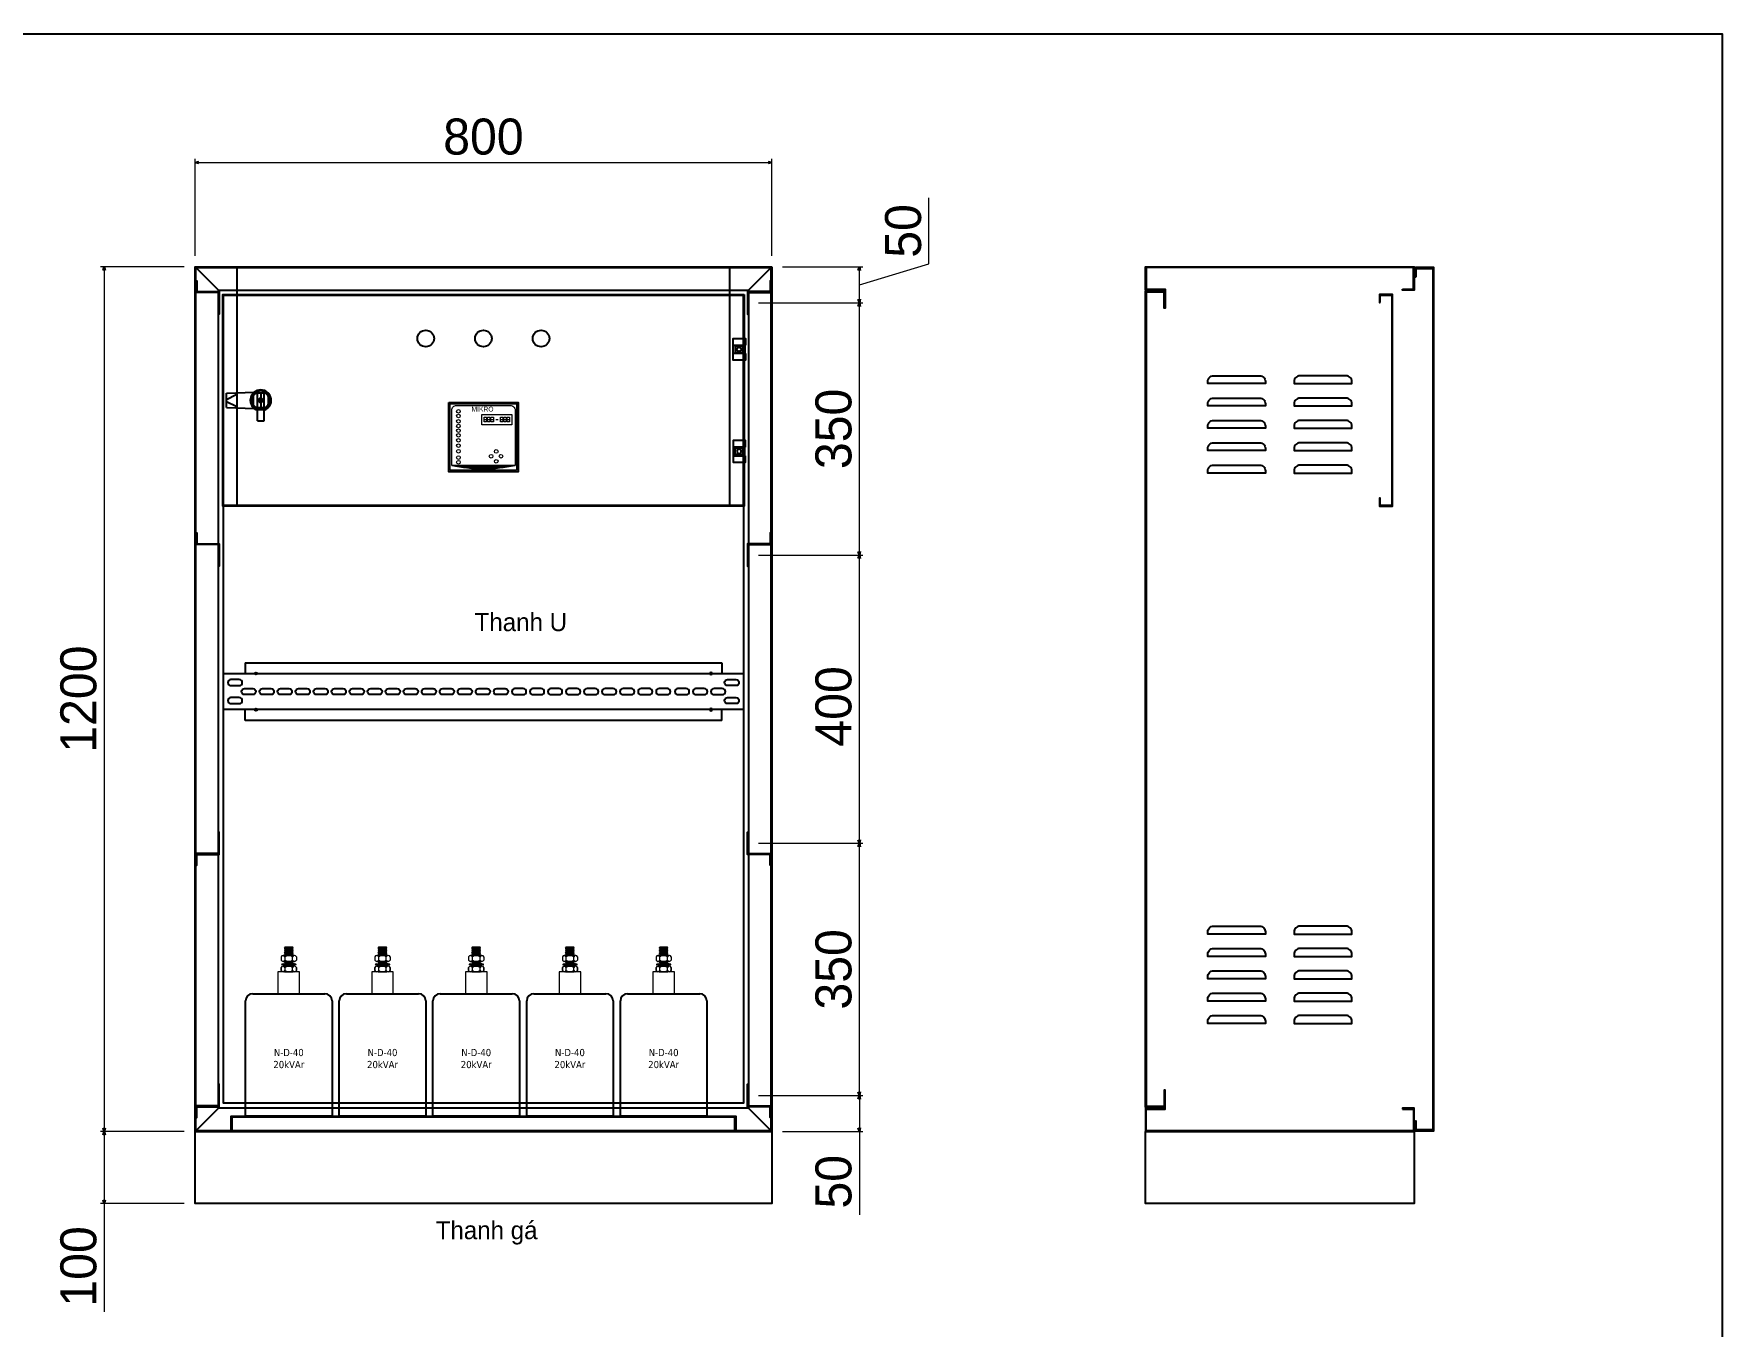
# Model space of a CAD drawing. Header units: millimetres. Extents: x 0 to 3953, y 0 to 2795.
# Drawn here: x 1611 to 3953, y 1002 to 2795 of the extents above; entities that cross this region are included whole.
import ezdxf

# ---------------------------------------------------------------- set-up
doc = ezdxf.new("R2010")
doc.units = ezdxf.units.MM
doc.layers.add('00', color=7, linetype='Continuous', lineweight=0)
doc.layers.add('CNC', color=7, linetype='Continuous')
doc.layers.add('HEATER', color=1, linetype='Continuous')
doc.styles.add('Arial', font='arial.ttf')
doc.dimstyles.new('CNC', dxfattribs={"dimtxt": 50, "dimasz": 5, "dimexe": 5, "dimexo": 15, "dimgap": 10, "dimtad": 1, "dimdec": 0, "dimtxsty": 'Standard', "dimblk": 'OPEN30', "dimcen": 10, "dimclrd": 5, "dimclre": 5, "dimclrt": 3, "dimazin": 3, "dimtfac": 1, "dimtdec": 0, "dimtmove": 0, "dimatfit": 3, "dimldrblk": 'ARCHTICK', "dimlwd": 9, "dimlwe": 9})

# ---------------------------------------------------------------- blocks, each defined once
blk = doc.blocks.new('*D4')
at = {"color": 5, "lineweight": 9, "ltscale": 3, "transparency": 16777216}
for p, q in [((1834.5, 2486.8), (1834.5, 2621.6)), ((1839.5, 2616.6), (2629.5, 2616.6)), ((2634.5, 2486.8), (2634.5, 2621.6))]:
    blk.add_line(p, q, dxfattribs=at)
at = {"color": 0, "linetype": 'ByBlock', "lineweight": -2}
for p, q in [((1834.5, 2616.6), (1839.5, 2617.9)), ((1839.5, 2615.2), (1834.5, 2616.6)), ((1834.5, 2616.6), (1839.5, 2616.6)), ((2629.5, 2617.9), (2634.5, 2616.6)), ((2634.5, 2616.6), (2629.5, 2615.2)), ((2634.5, 2616.6), (2629.5, 2616.6))]:
    blk.add_line(p, q, dxfattribs=at)
at = {"layer": 'Defpoints', "color": 0, "ltscale": 3, "transparency": 16777216}
for p in [(2634.5, 2616.6), (1834.5, 2471.8), (2634.5, 2471.8)]:
    blk.add_point(p, dxfattribs=at)
at = {"color": 3, "ltscale": 3, "transparency": 16777216, "insert": (2234.5, 2652.1), "char_height": 50, "attachment_point": 5}
blk.add_mtext('800', dxfattribs=at)
blk = doc.blocks.new('_ArchTick')
at = {"color": 0, "const_width": 0.15}
blk.add_lwpolyline([(-0.5, -0.5), (0.5, 0.5)], dxfattribs=at)
blk = doc.blocks.new('_Open30')
at = {"color": 0, "linetype": 'ByBlock', "lineweight": -2}
for p, q in [((-1, 0.27), (0, 0)), ((0, 0), (-1, -0.27)), ((0, 0), (-1, 0))]:
    blk.add_line(p, q, dxfattribs=at)
blk = doc.blocks.new('*D5')
at = {"color": 5, "lineweight": 9, "ltscale": 3, "transparency": 16777216}
for p, q in [((1819.5, 2471.8), (1703.4, 2471.8)), ((1708.4, 2466.8), (1708.4, 1276.8)), ((1819.5, 1271.8), (1703.4, 1271.8))]:
    blk.add_line(p, q, dxfattribs=at)
at = {"color": 0, "linetype": 'ByBlock', "lineweight": -2}
for p, q in [((1707.1, 2466.8), (1708.4, 2471.8)), ((1708.4, 2471.8), (1709.8, 2466.8)), ((1708.4, 2471.8), (1708.4, 2466.8)), ((1708.4, 1271.8), (1707.1, 1276.8)), ((1709.8, 1276.8), (1708.4, 1271.8)), ((1708.4, 1271.8), (1708.4, 1276.8))]:
    blk.add_line(p, q, dxfattribs=at)
at = {"layer": 'Defpoints', "color": 0, "ltscale": 3, "transparency": 16777216}
for p in [(1834.5, 2471.8), (1708.4, 1271.8), (1834.5, 1271.8)]:
    blk.add_point(p, dxfattribs=at)
at = {"color": 3, "ltscale": 3, "transparency": 16777216, "insert": (1672.9, 1871.8), "char_height": 50, "attachment_point": 5, "rotation": 90}
blk.add_mtext('1200', dxfattribs=at)
blk = doc.blocks.new('*D6')
at = {"color": 5, "lineweight": 9, "ltscale": 3, "transparency": 16777216}
for p, q in [((1819.5, 1271.8), (1703.4, 1271.8)), ((1708.4, 1266.8), (1708.4, 1176.8)), ((1819.5, 1171.8), (1703.4, 1171.8)), ((1708.4, 1171.8), (1708.4, 1021.8))]:
    blk.add_line(p, q, dxfattribs=at)
at = {"color": 0, "linetype": 'ByBlock', "lineweight": -2}
for p, q in [((1707.1, 1266.8), (1708.4, 1271.8)), ((1708.4, 1271.8), (1709.8, 1266.8)), ((1708.4, 1271.8), (1708.4, 1266.8)), ((1708.4, 1171.8), (1707.1, 1176.8)), ((1709.8, 1176.8), (1708.4, 1171.8)), ((1708.4, 1171.8), (1708.4, 1176.8))]:
    blk.add_line(p, q, dxfattribs=at)
at = {"layer": 'Defpoints', "color": 0, "ltscale": 3, "transparency": 16777216}
for p in [(1708.4, 1271.8), (1834.5, 1271.8), (1834.5, 1171.8)]:
    blk.add_point(p, dxfattribs=at)
at = {"color": 3, "ltscale": 3, "transparency": 16777216, "insert": (1672.9, 1084.6), "char_height": 50, "attachment_point": 5, "rotation": 90}
blk.add_mtext('100', dxfattribs=at)
blk = doc.blocks.new('A$C59F44CEA')
at = {"lineweight": 5}
h = blk.add_hatch(dxfattribs=at)
h.set_pattern_fill('STEEL', color=6, scale=0.666667, style=0)
h.set_pattern_definition([(45, (2071.339, -1105.2871), (-1.4967094, 1.4967094), []), (45, (2071.339, -1104.2288), (-1.4967094, 1.4967094), [])])
edge = h.paths.add_edge_path()
edge.add_line((92, 8.6), (4, 8.6))
edge.add_arc((48, 216.5), 212.5, 258.0479, 281.9521)
at = {"color": 6, "lineweight": 5}
for p, q in [((49.1, 75.8), (52.4, 75.8)), ((49.1, 69.2), (49.1, 75.8)), ((49.1, 72.5), (52.4, 72.5)), ((52.4, 75.8), (52.4, 69.2)), ((53.8, 69.2), (53.8, 75.8)), ((53.8, 75.8), (57.1, 75.8)), ((53.8, 72.5), (57.1, 72.5)), ((57.1, 75.8), (57.1, 69.2)), ((58.4, 75.8), (61.8, 75.8)), ((58.4, 69.2), (58.4, 75.8)), ((58.4, 72.5), (61.8, 72.5)), ((61.8, 75.8), (61.8, 69.2)), ((65.1, 72.5), (68.5, 72.5)), ((71.5, 69.2), (71.5, 75.8)), ((71.5, 75.8), (74.8, 75.8)), ((71.5, 72.5), (74.8, 72.5)), ((74.8, 75.8), (74.8, 69.2)), ((76.2, 75.8), (79.5, 75.8)), ((76.2, 69.2), (76.2, 75.8)), ((76.2, 72.5), (79.5, 72.5)), ((79.5, 75.8), (79.5, 69.2)), ((80.8, 69.2), (80.8, 75.8)), ((80.8, 75.8), (84.2, 75.8)), ((80.8, 72.5), (84.2, 72.5)), ((84.2, 75.8), (84.2, 69.2)), ((52.4, 69.2), (49.1, 69.2)), ((57.1, 69.2), (53.8, 69.2)), ((61.8, 69.2), (58.4, 69.2)), ((74.8, 69.2), (71.5, 69.2)), ((79.5, 69.2), (76.2, 69.2)), ((84.2, 69.2), (80.8, 69.2)), ((92, 8.6), (4, 8.6))]:
    blk.add_line(p, q, dxfattribs=at)
at = {"color": 6}
blk.add_lwpolyline([(0, 96), (96, 96), (96, 0), (0, 0)], close=True, dxfattribs=at)
at = {"color": 2, "lineweight": 5, "ltscale": 0.3}
blk.add_lwpolyline([(2, 94), (94, 94), (94, 2), (2, 2)], close=True, dxfattribs=at)
at = {"color": 6, "lineweight": 5}
blk.add_lwpolyline([(4, 8.6), (4, 85.3, -0.414214), (10.7, 92), (85.3, 92, -0.414214), (92, 85.3), (92, 8.6)], format="xyb", dxfattribs=at)
blk.add_lwpolyline([(45.7, 79.2), (87.6, 79.2), (87.6, 65), (45.7, 65)], close=True, dxfattribs=at)
blk.add_lwpolyline([(45.7, 79.2), (87.6, 79.2), (87.6, 65), (45.7, 65)], close=True, dxfattribs=at)
for centre in [(13.3, 83.7), (13.3, 83.7), (13.3, 77.3), (13.3, 77.3), (13.3, 69.9), (13.3, 69.9), (13.3, 63.4), (13.3, 63.4), (13.3, 57), (13.3, 57), (13.3, 50.5), (13.3, 50.5), (13.3, 43.6), (13.3, 43.6), (13.3, 36.2), (13.3, 36.2), (13.3, 28.4), (13.3, 28.4), (58.6, 21.5), (58.6, 21.5), (65.8, 28.1), (65.8, 28.1), (72.3, 21.5), (72.3, 21.5), (13.3, 19.6), (13.3, 19.6), (13.3, 13.1), (13.3, 13.1), (65.8, 14.4), (65.8, 14.4)]:
    blk.add_circle(centre, 2.5, dxfattribs=at)
blk.add_arc((48, 216.5), 212.5, 258.0479, 281.9521, dxfattribs=at)
at = {"color": 6, "lineweight": 5, "insert": (28.9, 90.2), "char_height": 6.667, "width": 420.789, "attachment_point": 1}
blk.add_mtext('{\\f.VnArialH|b0|i0|c0|p34;\\H1x; mIKRO\\Ftxt.shx|c0;}', dxfattribs=at)
blk = doc.blocks.new('HL003-2-2')
at = {"color": 1}
for p, q in [((15, 21), (15, 12)), ((15, -9), (15, 0)), ((16, 12), (17, 12)), ((16, 0), (17, 0))]:
    blk.add_line(p, q, dxfattribs=at)
blk.add_lwpolyline([(17, 0), (17, -9), (0, -9), (0, 21), (17, 21), (17, 12)], dxfattribs=at)
blk.add_lwpolyline([(0, 12), (16, 12), (16, 0), (0, 0)], close=True, dxfattribs=at)
blk.add_circle((8, 6), 3, dxfattribs=at)
blk = doc.blocks.new('A$C6D805BE1')
at = {"lineweight": 5}
h = blk.add_hatch(dxfattribs=at)
h.set_pattern_fill('ANSI31', color=74, scale=20, style=0)
h.set_pattern_definition([(45, (-1014.0405, -765.758), (-1.767767, 1.767767), [])])
h.paths.add_polyline_path([(69.6, 211), (67.8, 211.5), (65.5, 211.5), (52.3, 211.5), (50.3, 211, 0.727937), (50.3, 210), (52.3, 209.5), (54.5, 209.5), (67.8, 209.5), (69.6, 210, 1)])
at = {"color": 74, "lineweight": 5}
for p, q in [((52.3, 211.5), (50.4, 211)), ((52.3, 211.5), (67.8, 211.5)), ((52.3, 211.5), (54.5, 211.5)), ((55, 233), (54, 234)), ((55, 231), (54, 232)), ((55, 229), (54, 230)), ((55, 229), (54, 230)), ((55, 227), (54, 228)), ((55, 227), (54, 228)), ((55, 225), (54, 226)), ((55, 223), (54, 224)), ((55, 212.5), (54, 213.5)), ((54, 211.5), (54, 211.5)), ((54, 211.5), (54, 211.5)), ((65, 233), (55, 233)), ((65, 231), (55, 231)), ((65, 229), (55, 229)), ((65, 229), (55, 229)), ((65, 227), (55, 227)), ((65, 227), (55, 227)), ((65, 225), (55, 225)), ((65, 223), (55, 223)), ((55, 214.5), (55, 214.9)), ((65, 214.5), (55, 214.5)), ((65, 212.5), (55, 212.5)), ((65, 233), (66, 234)), ((65, 231), (66, 232)), ((65, 229), (66, 230)), ((65, 229), (66, 230)), ((65, 227), (66, 228)), ((65, 227), (66, 228)), ((65, 225), (66, 226)), ((65, 223), (66, 224)), ((65, 214.5), (65, 214.9)), ((65, 212.5), (66, 213.5)), ((67.8, 211.5), (65.5, 211.5)), ((66, 211.5), (66, 211.5)), ((66, 211.5), (66, 211.5)), ((69.6, 211), (67.8, 211.5)), ((75, 200.5), (45, 200.5)), ((45, 200.5), (45, 170)), ((45, 200.5), (45, 170)), ((45, 200.5), (45, 170)), ((49.5, 202.4), (49.5, 206.6)), ((52.3, 209.5), (50.4, 210)), ((67.8, 209.5), (52.3, 209.5)), ((54.5, 209.5), (52.3, 209.5)), ((55, 208.5), (54, 209.5)), ((55, 208.5), (55, 206.8)), ((65, 208.5), (55, 208.5)), ((65, 208.5), (55, 208.5)), ((55, 202.2), (55, 200.5)), ((65, 208.5), (66, 209.5)), ((65, 208.5), (66, 209.5)), ((65, 208.5), (65, 206.8)), ((65, 202.2), (65, 200.5)), ((67.8, 209.5), (65.5, 209.5)), ((69.6, 210), (67.8, 209.5)), ((70.5, 202.4), (70.5, 206.6)), ((75, 170), (75, 200.5)), ((75, 170), (75, 200.5)), ((75, 170), (75, 200.5)), ((75, 170), (75, 198.5)), ((75, 170), (75, 198.5)), ((75, 170), (75, 198.5)), ((60, 170), (75, 170)), ((60, 170), (75, 170)), ((60, 170), (75, 170))]:
    blk.add_line(p, q, dxfattribs=at)
at = {"color": 74}
for p, q in [((10, 170), (110, 170)), ((10, 170), (110, 170)), ((0, 0), (0, 160)), ((120, 160), (120, 0)), ((120, 0), (0, 0))]:
    blk.add_line(p, q, dxfattribs=at)
at = {"color": 74, "lineweight": 5}
for centre, start, end in [((50.5, 210.5), 102.246, 257.754), ((69.6, 210.5), 270, 90)]:
    blk.add_arc(centre, 0.5, start, end, dxfattribs=at)
at = {"color": 74}
for centre, start, end in [((10, 160), 90, 180), ((110, 160), 0, 90)]:
    blk.add_arc(centre, 10, start, end, dxfattribs=at)
at = {"layer": '00', "color": 74, "lineweight": 5}
for p, q in [((54, 234), (55, 235)), ((55, 235), (65, 235)), ((66, 234), (65, 235)), ((49.5, 221.1), (49.5, 216.8)), ((52, 222.9), (66, 222.9)), ((68, 222.9), (52, 222.9)), ((68, 214.9), (52, 214.9)), ((54, 232), (55, 233)), ((54, 230), (55, 231)), ((54, 230), (55, 231)), ((54, 228), (55, 229)), ((54, 228), (55, 229)), ((54, 226), (55, 227)), ((54, 224), (55, 225)), ((54, 213.5), (55, 214.5)), ((54, 211.5), (55, 212.5)), ((54, 211.5), (55, 212.5)), ((54.8, 216.8), (54.8, 221.1)), ((55, 233), (65, 233)), ((55, 231), (65, 231)), ((55, 231), (65, 231)), ((55, 229), (65, 229)), ((55, 229), (65, 229)), ((55, 227), (65, 227)), ((55, 225), (65, 225)), ((55, 214.5), (65, 214.5)), ((55, 212.5), (65, 212.5)), ((55, 212.5), (65, 212.5)), ((66, 232), (65, 233)), ((66, 230), (65, 231)), ((66, 230), (65, 231)), ((66, 228), (65, 229)), ((66, 228), (65, 229)), ((66, 226), (65, 227)), ((66, 224), (65, 225)), ((66, 213.5), (65, 214.5)), ((66, 211.5), (65, 212.5)), ((66, 211.5), (65, 212.5)), ((65.3, 216.8), (65.3, 221.1)), ((66, 222.9), (66, 224)), ((70.5, 221.1), (70.5, 216.8)), ((49.5, 206.6), (49.5, 202.4)), ((49.5, 202.4), (49.5, 206.6)), ((68, 208.5), (52, 208.5)), ((52, 208.5), (66, 208.5)), ((68, 200.5), (52, 200.5)), ((68, 200.5), (52, 200.5)), ((54, 200.5), (66, 200.5)), ((54.8, 202.4), (54.8, 206.6)), ((55, 208.5), (65, 208.5)), ((65.3, 202.4), (65.3, 206.6)), ((70.5, 206.6), (70.5, 202.4)), ((70.5, 202.4), (70.5, 206.6))]:
    blk.add_line(p, q, dxfattribs=at)
for centre, radius, start, end in [((52.1, 220.2), 2.77, 18.8098, 161.1902), ((52.1, 217.7), 2.77, 198.8098, 341.1902), ((60, 214.6), 8.28, 50.6699, 129.3301), ((60, 223.2), 8.28, 230.6699, 309.3301), ((67.9, 220.2), 2.77, 18.8098, 161.1902), ((67.9, 217.7), 2.77, 198.8098, 341.1902), ((52.1, 205.7), 2.77, 18.8098, 161.1902), ((52.1, 203.3), 2.77, 198.8098, 341.1902), ((52.1, 203.3), 2.77, 198.8098, 341.1902), ((60, 200.2), 8.28, 50.6699, 129.3301), ((60, 208.8), 8.28, 230.6699, 309.3301), ((60, 208.8), 8.28, 230.6699, 309.3301), ((67.9, 205.7), 2.77, 18.8098, 161.1902), ((67.9, 203.3), 2.77, 198.8098, 341.1902), ((67.9, 203.3), 2.77, 198.8098, 341.1902)]:
    blk.add_arc(centre, radius, start, end, dxfattribs=at)
at = {"color": 74, "insert": (60, 80), "char_height": 10, "width": 200, "attachment_point": 5}
blk.add_mtext('{\\fTahoma|b0|i0|c0|p34;N-D-40\\P20kVAr}', dxfattribs=at)
blk = doc.blocks.new('*D12')
at = {"color": 5, "lineweight": 9, "ltscale": 3, "transparency": 16777216}
for p, q in [((2615.9, 1321.8), (2761, 1321.8)), ((2756, 1316.8), (2756, 1276.8)), ((2649.5, 1271.8), (2761, 1271.8)), ((2756, 1271.8), (2756, 1156.4))]:
    blk.add_line(p, q, dxfattribs=at)
at = {"color": 0, "linetype": 'ByBlock', "lineweight": -2}
for p, q in [((2754.6, 1316.8), (2756, 1321.8)), ((2756, 1321.8), (2757.3, 1316.8)), ((2756, 1321.8), (2756, 1316.8)), ((2756, 1271.8), (2754.6, 1276.8)), ((2757.3, 1276.8), (2756, 1271.8)), ((2756, 1271.8), (2756, 1276.8))]:
    blk.add_line(p, q, dxfattribs=at)
at = {"layer": 'Defpoints', "color": 0, "ltscale": 3, "transparency": 16777216}
for p in [(2600.9, 1321.8), (2756, 1321.8), (2634.5, 1271.8)]:
    blk.add_point(p, dxfattribs=at)
at = {"color": 3, "ltscale": 3, "transparency": 16777216, "insert": (2720.4, 1202.1), "char_height": 50, "attachment_point": 5, "rotation": 90}
blk.add_mtext('50', dxfattribs=at)
blk = doc.blocks.new('*D13')
at = {"color": 5, "lineweight": 9, "ltscale": 3, "transparency": 16777216}
for p, q in [((2615.9, 1671.8), (2761, 1671.8)), ((2756, 1326.8), (2756, 1666.8)), ((2615.9, 1321.8), (2761, 1321.8))]:
    blk.add_line(p, q, dxfattribs=at)
at = {"color": 0, "linetype": 'ByBlock', "lineweight": -2}
for p, q in [((2754.6, 1666.8), (2756, 1671.8)), ((2756, 1671.8), (2757.3, 1666.8)), ((2756, 1671.8), (2756, 1666.8)), ((2756, 1321.8), (2754.6, 1326.8)), ((2757.3, 1326.8), (2756, 1321.8)), ((2756, 1321.8), (2756, 1326.8))]:
    blk.add_line(p, q, dxfattribs=at)
at = {"layer": 'Defpoints', "color": 0, "ltscale": 3, "transparency": 16777216}
for p in [(2600.9, 1671.8), (2756, 1671.8), (2600.9, 1321.8)]:
    blk.add_point(p, dxfattribs=at)
at = {"color": 3, "ltscale": 3, "transparency": 16777216, "insert": (2720.4, 1496.8), "char_height": 50, "attachment_point": 5, "rotation": 90}
blk.add_mtext('350', dxfattribs=at)
blk = doc.blocks.new('*D14')
at = {"color": 5, "lineweight": 9, "ltscale": 3, "transparency": 16777216}
for p, q in [((2615.9, 2071.8), (2761, 2071.8)), ((2756, 1676.8), (2756, 2066.8)), ((2615.9, 1671.8), (2761, 1671.8))]:
    blk.add_line(p, q, dxfattribs=at)
at = {"color": 0, "linetype": 'ByBlock', "lineweight": -2}
for p, q in [((2754.6, 2066.8), (2756, 2071.8)), ((2756, 2071.8), (2757.3, 2066.8)), ((2756, 2071.8), (2756, 2066.8)), ((2756, 1671.8), (2754.6, 1676.8)), ((2757.3, 1676.8), (2756, 1671.8)), ((2756, 1671.8), (2756, 1676.8))]:
    blk.add_line(p, q, dxfattribs=at)
at = {"layer": 'Defpoints', "color": 0, "ltscale": 3, "transparency": 16777216}
for p in [(2600.9, 2071.8), (2756, 2071.8), (2600.9, 1671.8)]:
    blk.add_point(p, dxfattribs=at)
at = {"color": 3, "ltscale": 3, "transparency": 16777216, "insert": (2720.4, 1861.7), "char_height": 50, "attachment_point": 5, "rotation": 90}
blk.add_mtext('400', dxfattribs=at)
blk = doc.blocks.new('*D15')
at = {"color": 5, "lineweight": 9, "ltscale": 3, "transparency": 16777216}
for p, q in [((2615.9, 2421.8), (2761, 2421.8)), ((2756, 2076.8), (2756, 2416.8)), ((2615.9, 2071.8), (2761, 2071.8))]:
    blk.add_line(p, q, dxfattribs=at)
at = {"color": 0, "linetype": 'ByBlock', "lineweight": -2}
for p, q in [((2754.6, 2416.8), (2756, 2421.8)), ((2756, 2421.8), (2757.3, 2416.8)), ((2756, 2421.8), (2756, 2416.8)), ((2756, 2071.8), (2754.6, 2076.8)), ((2757.3, 2076.8), (2756, 2071.8)), ((2756, 2071.8), (2756, 2076.8))]:
    blk.add_line(p, q, dxfattribs=at)
at = {"layer": 'Defpoints', "color": 0, "ltscale": 3, "transparency": 16777216}
for p in [(2600.9, 2421.8), (2756, 2421.8), (2600.9, 2071.8)]:
    blk.add_point(p, dxfattribs=at)
at = {"color": 3, "ltscale": 3, "transparency": 16777216, "insert": (2720.4, 2246.8), "char_height": 50, "attachment_point": 5, "rotation": 90}
blk.add_mtext('350', dxfattribs=at)
blk = doc.blocks.new('*D16')
at = {"color": 5, "lineweight": 9, "ltscale": 3, "transparency": 16777216}
for p, q in [((2852.6, 2475.8), (2852.6, 2567.2)), ((2649.5, 2471.8), (2761, 2471.8)), ((2756, 2446.8), (2852.6, 2475.8)), ((2756, 2426.8), (2756, 2466.8)), ((2615.9, 2421.8), (2761, 2421.8))]:
    blk.add_line(p, q, dxfattribs=at)
at = {"color": 0, "linetype": 'ByBlock', "lineweight": -2}
for p, q in [((2754.6, 2466.8), (2756, 2471.8)), ((2756, 2471.8), (2757.3, 2466.8)), ((2756, 2471.8), (2756, 2466.8)), ((2756, 2421.8), (2754.6, 2426.8)), ((2757.3, 2426.8), (2756, 2421.8)), ((2756, 2421.8), (2756, 2426.8))]:
    blk.add_line(p, q, dxfattribs=at)
at = {"layer": 'Defpoints', "color": 0, "ltscale": 3, "transparency": 16777216}
for p in [(2634.5, 2471.8), (2756, 2471.8), (2600.9, 2421.8)]:
    blk.add_point(p, dxfattribs=at)
at = {"color": 3, "ltscale": 3, "transparency": 16777216, "insert": (2817, 2521.5), "char_height": 50, "attachment_point": 5, "rotation": 90}
blk.add_mtext('50', dxfattribs=at)
blk = doc.blocks.new('SDGFGHGHG')
at = {"layer": 'HEATER'}
for p, q in [((860892.9, 570780.5), (860931.6, 570782)), ((860892.9, 570760.5), (860892.9, 570780.5)), ((860892.9, 570771.9), (860906.3, 570778.7)), ((860892.9, 570769.1), (860906.3, 570762.4)), ((860935.9, 570742), (860935.9, 570784.3)), ((860937.5, 570771.3), (860939.5, 570771.3)), ((860937.5, 570769.8), (860939.5, 570769.8)), ((860939.5, 570773.5), (860939.5, 570771.3)), ((860939.5, 570769.8), (860939.5, 570767.6)), ((860941.3, 570773.5), (860941.3, 570771.3)), ((860941.3, 570771.3), (860943.4, 570771.3)), ((860941.3, 570769.8), (860941.3, 570767.6)), ((860941.3, 570769.8), (860943.4, 570769.8)), ((860944.9, 570742), (860944.9, 570784.3)), ((860892.9, 570760.5), (860931.6, 570759.1)), ((860935.9, 570742), (860944.9, 570742))]:
    blk.add_line(p, q, dxfattribs=at)
blk.add_circle((860940.4, 570770.5), 3.08, dxfattribs=at)
blk.add_arc((860940.4, 570770.5), 14.5, 288.08, 251.92, dxfattribs=at)
blk = doc.blocks.new('SĐFHGGH')
at = {"layer": 'HEATER'}
for points in [[(860943.4, 570717), (860943.4, 570718.4), (860937.4, 570718.4), (860937.4, 570717)], [(860928.8, 570702.4), (860927.4, 570702.4), (860927.4, 570708.4), (860928.8, 570708.4)], [(860952.1, 570702.4), (860953.4, 570702.4), (860953.4, 570708.4), (860952.1, 570708.4)], [(860943.4, 570693.8), (860943.4, 570692.4), (860937.4, 570692.4), (860937.4, 570693.8)]]:
    blk.add_lwpolyline(points, dxfattribs=at)
for start, end in [(104.4775, 165.5225), (194.4775, 255.5225), (14.4775, 75.5225), (284.4775, 345.5225)]:
    blk.add_arc((860940.4, 570705.4), 12, start, end, dxfattribs=at)
blk = doc.blocks.new('MS722')
for name, p in [('SDGFGHGHG', (-860940.4, -570770.5)), ('SĐFHGGH', (-860940.4, -570705.4))]:
    blk.add_blockref(name, p)
blk = doc.blocks.new('KHUNG CHUẨN')
at = {"color": 7}
blk.add_lwpolyline([(16919.2, -26555.2), (19889.2, -26555.2), (19889.2, -28655.2), (16919.2, -28655.2)], close=True, dxfattribs=at)
at = {"color": 3, "style": 'Arial'}
for tag, p in [('#01', (17055.6, -28580.1)), ('#02', (17431.4, -28580.1)), ('#03', (18030.6, -28580.1)), ('#08', (18751.7, -28580.1)), ('#10', (19064.8, -28580.1)), ('#04', (17024.8, -28634.6)), ('#05', (17308.5, -28633)), ('#06', (17632.7, -28633.7)), ('#07', (18002, -28634.7)), ('#09', (18753.8, -28632.6)), ('#11', (19060.3, -28625.7)), ('#12', (19806.5, -28628.9))]:
    blk.add_attdef(tag, p, '', height=20, dxfattribs=at)
blk = doc.blocks.new('ovan8.5x20')
at = {"layer": 'CNC', "color": 2, "lineweight": -3}
for p, q in [((5.7, 4.2), (-5.8, 4.2)), ((-5.8, -4.2), (5.7, -4.2))]:
    blk.add_line(p, q, dxfattribs=at)
for centre, start, end in [((-5.8, 0), 90, 270), ((5.7, 0), 270, 90)]:
    blk.add_arc(centre, 4.25, start, end, dxfattribs=at)
blk = doc.blocks.new('f3daunguoc')
at = {"layer": 'CNC', "color": 2, "lineweight": -3}
blk.add_circle((0, 0), 1.5, dxfattribs=at)

msp = doc.modelspace()

# ---------------------------------------------------------------- linework, layer by layer
at = {"ltscale": 3}
for p, q in [((1835.7, 2470.6), (1866.9, 2439.4)), ((2602.1, 2439.4), (2634.5, 2471.8)), ((1925.6, 2296.7), (1925.6, 2276.2)), ((1866.9, 1304.2), (1834.5, 1271.8)), ((2602.1, 1304.2), (2634.5, 1271.8))]:
    msp.add_line(p, q, dxfattribs=at)
at = {"color": 7}
for p, q in [((1903.9, 1922.3), (2565.1, 1922.3)), ((1903.9, 1922.3), (1903.9, 1907.3)), ((2565.1, 1922.3), (2565.1, 1907.3)), ((1873.9, 1907.3), (2595.1, 1907.3)), ((1873.9, 1857.3), (1873.9, 1907.3)), ((2595.1, 1907.3), (2595.1, 1857.3)), ((2595.1, 1857.3), (1873.9, 1857.3)), ((1903.9, 1842.3), (1903.9, 1857.3)), ((2565.1, 1842.3), (2565.1, 1857.3)), ((2565.1, 1842.3), (1903.9, 1842.3))]:
    msp.add_line(p, q, dxfattribs=at)
at = {"ltscale": 3}
for points in [[(2634.5, 2471.8), (2634.5, 1271.8), (1834.5, 1271.8), (1834.5, 2471.8)], [(2633.3, 2470.6), (2633.3, 1273), (1835.7, 1273), (1835.7, 2470.6)], [(2602.1, 2439.4), (2602.1, 1304.2), (1866.9, 1304.2), (1866.9, 2439.4)], [(1834.5, 1271.8), (2634.5, 1271.8), (2634.5, 1171.8), (1834.5, 1171.8)], [(3152.8, 1271.8), (3525.8, 1271.8), (3525.8, 1171.8), (3152.8, 1171.8)]]:
    msp.add_lwpolyline(points, close=True, dxfattribs=at)
at = {"color": 3, "ltscale": 3}
msp.add_lwpolyline([(2575.9, 2471.8), (2575.9, 2139.4), (1893.1, 2139.4), (1893.1, 2471.8)], close=True, dxfattribs=at)
at = {"color": 7}
for points in [[(3509.6, 2440.6), (3524.6, 2440.6), (3524.6, 2470.6), (3154, 2470.6), (3154, 2440.6), (3180.2, 2440.6), (3180.2, 2414.4), (3179, 2414.4), (3179, 2439.4), (3152.8, 2439.4), (3152.8, 2471.8), (3525.8, 2471.8), (3525.8, 2439.4), (3509.6, 2439.4)], [(3528.6, 2457.6), (3528.6, 2469.6), (3551.6, 2469.6), (3551.6, 1274), (3528.6, 1274), (3528.6, 1286), (3527.4, 1286), (3527.4, 1272.8), (3552.8, 1272.8), (3552.8, 2470.8), (3527.4, 2470.8), (3527.4, 2457.6)], [(3509.6, 1303), (3524.6, 1303), (3524.6, 1273), (3154, 1273), (3154, 1303), (3180.2, 1303), (3180.2, 1329.2), (3179, 1329.2), (3179, 1304.2), (3152.8, 1304.2), (3152.8, 1271.8), (3525.8, 1271.8), (3525.8, 1304.2), (3509.6, 1304.2)]]:
    msp.add_lwpolyline(points, close=True, dxfattribs=at)
at = {"color": 8}
for points in [[(1866.9, 2406.2), (1866.9, 2436.2), (1835.7, 2436.2), (1835.7, 2452.4), (1836.9, 2452.4), (1836.9, 2437.4), (1868.1, 2437.4), (1868.1, 2406.2)], [(2602.1, 2406.2), (2602.1, 2436.2), (2633.3, 2436.2), (2633.3, 2452.4), (2632.1, 2452.4), (2632.1, 2437.4), (2600.9, 2437.4), (2600.9, 2406.2)], [(1866.9, 2056.2), (1866.9, 2086.2), (1835.7, 2086.2), (1835.7, 2102.4), (1836.9, 2102.4), (1836.9, 2087.4), (1868.1, 2087.4), (1868.1, 2056.2)], [(2602.1, 2056.2), (2602.1, 2086.2), (2633.3, 2086.2), (2633.3, 2102.4), (2632.1, 2102.4), (2632.1, 2087.4), (2600.9, 2087.4), (2600.9, 2056.2)], [(1866.9, 1687.4), (1866.9, 1657.4), (1835.7, 1657.4), (1835.7, 1641.2), (1836.9, 1641.2), (1836.9, 1656.2), (1868.1, 1656.2), (1868.1, 1687.4)], [(2602.1, 1687.4), (2602.1, 1657.4), (2633.3, 1657.4), (2633.3, 1641.2), (2632.1, 1641.2), (2632.1, 1656.2), (2600.9, 1656.2), (2600.9, 1687.4)], [(1866.9, 1337.4), (1866.9, 1307.4), (1835.7, 1307.4), (1835.7, 1291.2), (1836.9, 1291.2), (1836.9, 1306.2), (1868.1, 1306.2), (1868.1, 1337.4)], [(2602.1, 1337.4), (2602.1, 1307.4), (2633.3, 1307.4), (2633.3, 1291.2), (2632.1, 1291.2), (2632.1, 1306.2), (2600.9, 1306.2), (2600.9, 1337.4)]]:
    msp.add_lwpolyline(points, close=True, dxfattribs=at)
msp.add_lwpolyline([(3178, 2436.7), (3154, 2436.7), (3154, 1306.9), (3178, 1306.9), (3178, 1305.7), (3152.8, 1305.7), (3152.8, 2437.9), (3178, 2437.9)], close=True)
at = {"color": 6, "ltscale": 3}
for points in [[(2596.1, 2433.4), (2596.1, 2139.4), (1872.9, 2139.4), (1872.9, 2433.4)], [(2594.9, 2432.2), (2594.9, 2140.6), (1874.1, 2140.6), (1874.1, 2432.2)]]:
    msp.add_lwpolyline(points, close=True, dxfattribs=at)
at = {"color": 4, "ltscale": 3}
msp.add_lwpolyline([(2595.1, 2432.4), (2595.1, 1311.2), (1873.9, 1311.2), (1873.9, 2432.4)], close=True, dxfattribs=at)
at = {"color": 6}
msp.add_lwpolyline([(3478.6, 2422.2), (3478.6, 2432.2), (3494.6, 2432.2), (3494.6, 2140.6), (3478.6, 2140.6), (3478.6, 2150.6), (3477.4, 2150.6), (3477.4, 2139.4), (3495.8, 2139.4), (3495.8, 2433.4), (3477.4, 2433.4), (3477.4, 2422.2)], close=True, dxfattribs=at)
at = {"color": 2}
for points in [[(2594.6, 2361.7), (2583.6, 2361.7), (2583.6, 2352.7), (2594.6, 2352.7)], [(2594.6, 2211.1), (2583.6, 2211.1), (2583.6, 2220.1), (2594.6, 2220.1)]]:
    msp.add_lwpolyline(points, close=True, dxfattribs=at)
for points in [[(3247.3, 2320.6), (3311.3, 2320.6, -0.414214), (3319.3, 2312.6), (3319.3, 2309.6), (3239.3, 2309.6), (3239.3, 2312.6, -0.414214)], [(3431.3, 2320.6), (3367.3, 2320.6, 0.414214), (3359.3, 2312.6), (3359.3, 2309.6), (3439.3, 2309.6), (3439.3, 2312.6, 0.414214)], [(3247.3, 2289.6), (3311.3, 2289.6, -0.414214), (3319.3, 2281.6), (3319.3, 2278.6), (3239.3, 2278.6), (3239.3, 2281.6, -0.414214)], [(3431.3, 2289.6), (3367.3, 2289.6, 0.414214), (3359.3, 2281.6), (3359.3, 2278.6), (3439.3, 2278.6), (3439.3, 2281.6, 0.414214)], [(3247.3, 2258.6), (3311.3, 2258.6, -0.414214), (3319.3, 2250.6), (3319.3, 2247.6), (3239.3, 2247.6), (3239.3, 2250.6, -0.414214)], [(3431.3, 2258.6), (3367.3, 2258.6, 0.414214), (3359.3, 2250.6), (3359.3, 2247.6), (3439.3, 2247.6), (3439.3, 2250.6, 0.414214)], [(3247.3, 2227.6), (3311.3, 2227.6, -0.414214), (3319.3, 2219.6), (3319.3, 2216.6), (3239.3, 2216.6), (3239.3, 2219.6, -0.414214)], [(3431.3, 2227.6), (3367.3, 2227.6, 0.414214), (3359.3, 2219.6), (3359.3, 2216.6), (3439.3, 2216.6), (3439.3, 2219.6, 0.414214)], [(3247.3, 2196.6), (3311.3, 2196.6, -0.414214), (3319.3, 2188.6), (3319.3, 2185.6), (3239.3, 2185.6), (3239.3, 2188.6, -0.414214)], [(3431.3, 2196.6), (3367.3, 2196.6, 0.414214), (3359.3, 2188.6), (3359.3, 2185.6), (3439.3, 2185.6), (3439.3, 2188.6, 0.414214)], [(3247.3, 1556.8), (3311.3, 1556.8, -0.414214), (3319.3, 1548.8), (3319.3, 1545.8), (3239.3, 1545.8), (3239.3, 1548.8, -0.414214)], [(3431.3, 1556.8), (3367.3, 1556.8, 0.414214), (3359.3, 1548.8), (3359.3, 1545.8), (3439.3, 1545.8), (3439.3, 1548.8, 0.414214)], [(3247.3, 1525.8), (3311.3, 1525.8, -0.414214), (3319.3, 1517.8), (3319.3, 1514.8), (3239.3, 1514.8), (3239.3, 1517.8, -0.414214)], [(3431.3, 1525.8), (3367.3, 1525.8, 0.414214), (3359.3, 1517.8), (3359.3, 1514.8), (3439.3, 1514.8), (3439.3, 1517.8, 0.414214)], [(3247.3, 1494.8), (3311.3, 1494.8, -0.414214), (3319.3, 1486.8), (3319.3, 1483.8), (3239.3, 1483.8), (3239.3, 1486.8, -0.414214)], [(3431.3, 1494.8), (3367.3, 1494.8, 0.414214), (3359.3, 1486.8), (3359.3, 1483.8), (3439.3, 1483.8), (3439.3, 1486.8, 0.414214)], [(3247.3, 1463.8), (3311.3, 1463.8, -0.414214), (3319.3, 1455.8), (3319.3, 1452.8), (3239.3, 1452.8), (3239.3, 1455.8, -0.414214)], [(3431.3, 1463.8), (3367.3, 1463.8, 0.414214), (3359.3, 1455.8), (3359.3, 1452.8), (3439.3, 1452.8), (3439.3, 1455.8, 0.414214)], [(3247.3, 1432.8), (3311.3, 1432.8, -0.414214), (3319.3, 1424.8), (3319.3, 1421.8), (3239.3, 1421.8), (3239.3, 1424.8, -0.414214)], [(3431.3, 1432.8), (3367.3, 1432.8, 0.414214), (3359.3, 1424.8), (3359.3, 1421.8), (3439.3, 1421.8), (3439.3, 1424.8, 0.414214)]]:
    msp.add_lwpolyline(points, format="xyb", close=True, dxfattribs=at)
at = {"color": 2, "ltscale": 3}
msp.add_lwpolyline([(1915.4, 2296.7), (1935.9, 2296.7), (1935.9, 2276.2), (1915.4, 2276.2)], close=True, dxfattribs=at)
at = {"color": 1}
msp.add_lwpolyline([(2583.4, 1273), (2583.4, 1291.8), (1885.6, 1291.8), (1885.6, 1273), (1884.4, 1273), (1884.4, 1293), (2584.6, 1293), (2584.6, 1273)], close=True, dxfattribs=at)
at = {"color": 2, "ltscale": 3}
for centre in [(2154.5, 2372.2), (2234.5, 2372.2), (2314.5, 2372.2)]:
    msp.add_circle(centre, 11.5, dxfattribs=at)

# ---------------------------------------------------------------- block references
at = {"color": 3, "xscale": 1.331000000005587, "yscale": 1.331000000005587, "zscale": 1.331000000005587}
msp.add_blockref('KHUNG CHUẨN', (-22519.5, 38140), dxfattribs=at)
at = {"color": 7}
for name, p in [('HL003-2-2', (2581.1, 2351.2)), ('MS722', (1925.6, 2286.4)), ('A$C6D805BE1', (1904.5, 1293)), ('A$C6D805BE1', (2034.5, 1293)), ('A$C6D805BE1', (2164.5, 1293)), ('A$C6D805BE1', (2294.5, 1293)), ('A$C6D805BE1', (2424.5, 1293))]:
    msp.add_blockref(name, p, dxfattribs=at)
at = {"color": 2}
msp.add_blockref('A$C59F44CEA', (2186.5, 2187.4), dxfattribs=at)
at = {"color": 7, "xscale": -1, "rotation": 180}
msp.add_blockref('HL003-2-2', (2581.1, 2221.6), dxfattribs=at)
at = {"lineweight": -3, "rotation": 270}
for p in [(1918.9, 1907.3), (1918.9, 1857.3)]:
    msp.add_blockref('f3daunguoc', p, dxfattribs=at)
at = {"lineweight": -3, "xscale": -1, "rotation": 90}
for p in [(2550.1, 1907.3), (2550.1, 1857.3)]:
    msp.add_blockref('f3daunguoc', p, dxfattribs=at)
at = {"layer": 'CNC', "lineweight": -3, "rotation": 180}
for p in [(1889.9, 1894.8), (1889.9, 1869.8), (2283.9, 1882.3), (2308.9, 1882.3), (2333.9, 1882.3), (2358.9, 1882.3), (2383.9, 1882.3), (2408.9, 1882.3), (2433.9, 1882.3), (2458.9, 1882.3), (2483.9, 1882.3), (2510.1, 1882.3), (2535.1, 1882.3), (2560.1, 1882.3)]:
    msp.add_blockref('ovan8.5x20', p, dxfattribs=at)
at = {"layer": 'CNC', "lineweight": -3, "xscale": -1, "rotation": 180}
for p in [(2579.1, 1894.8), (1908.9, 1882.3), (1933.9, 1882.3), (1958.9, 1882.3), (1983.9, 1882.3), (2008.9, 1882.3), (2033.9, 1882.3), (2058.9, 1882.3), (2083.9, 1882.3), (2108.9, 1882.3), (2133.9, 1882.3), (2158.9, 1882.3), (2183.9, 1882.3), (2208.9, 1882.3), (2233.9, 1882.3), (2258.9, 1882.3), (2579.1, 1869.8)]:
    msp.add_blockref('ovan8.5x20', p, dxfattribs=at)

# ---------------------------------------------------------------- texts
at = {"color": 2, "char_height": 25, "width": 775, "attachment_point": 5}
for s, insert in [('Thanh U', (2286.4, 1978.5)), ('Thanh gá', (2238.9, 1131.1))]:
    msp.add_mtext(s, dxfattribs=dict(at, insert=insert))

# ---------------------------------------------------------------- dimensions: what is measured, and where the dimension line sits
at = {"ltscale": 3}
dim = msp.add_linear_dim(base=(2634.5, 2616.6), p1=(1834.5, 2471.8), p2=(2634.5, 2471.8), dimstyle='CNC', dxfattribs=at)
dim.commit()
dim.dimension.update_dxf_attribs({"geometry": '*D4', "text_midpoint": (2234.5, 2616.6), "dimtype": 160})
for base, p1, p2, picture, middle in [((2756, 2471.8), (2600.9, 2421.8), (2634.5, 2471.8), '*D16', (2817, 2485.8)), ((1708.4, 1271.8), (1834.5, 2471.8), (1834.5, 1271.8), '*D5', (1672.9, 1871.8)), ((2756, 2421.8), (2600.9, 2071.8), (2600.9, 2421.8), '*D15', (2720.4, 2246.8)), ((2756, 1671.8), (2600.9, 1321.8), (2600.9, 1671.8), '*D13', (2720.4, 1496.8))]:
    dim = msp.add_linear_dim(base=base, p1=p1, p2=p2, angle=90, dimstyle='CNC', dxfattribs=at)
    dim.commit()
    dim.dimension.update_dxf_attribs({"geometry": picture, "text_midpoint": middle})
for base, p1, p2, picture, middle in [((2756, 2071.8), (2600.9, 1671.8), (2600.9, 2071.8), '*D14', (2756, 1861.7)), ((2756, 1321.8), (2634.5, 1271.8), (2600.9, 1321.8), '*D12', (2756, 1202.1)), ((1708.4, 1271.8), (1834.5, 1171.8), (1834.5, 1271.8), '*D6', (1708.4, 1084.6))]:
    dim = msp.add_linear_dim(base=base, p1=p1, p2=p2, angle=90, dimstyle='CNC', dxfattribs=at)
    dim.commit()
    dim.dimension.update_dxf_attribs({"geometry": picture, "text_midpoint": middle, "dimtype": 160})

doc.saveas('drawing.dxf')
